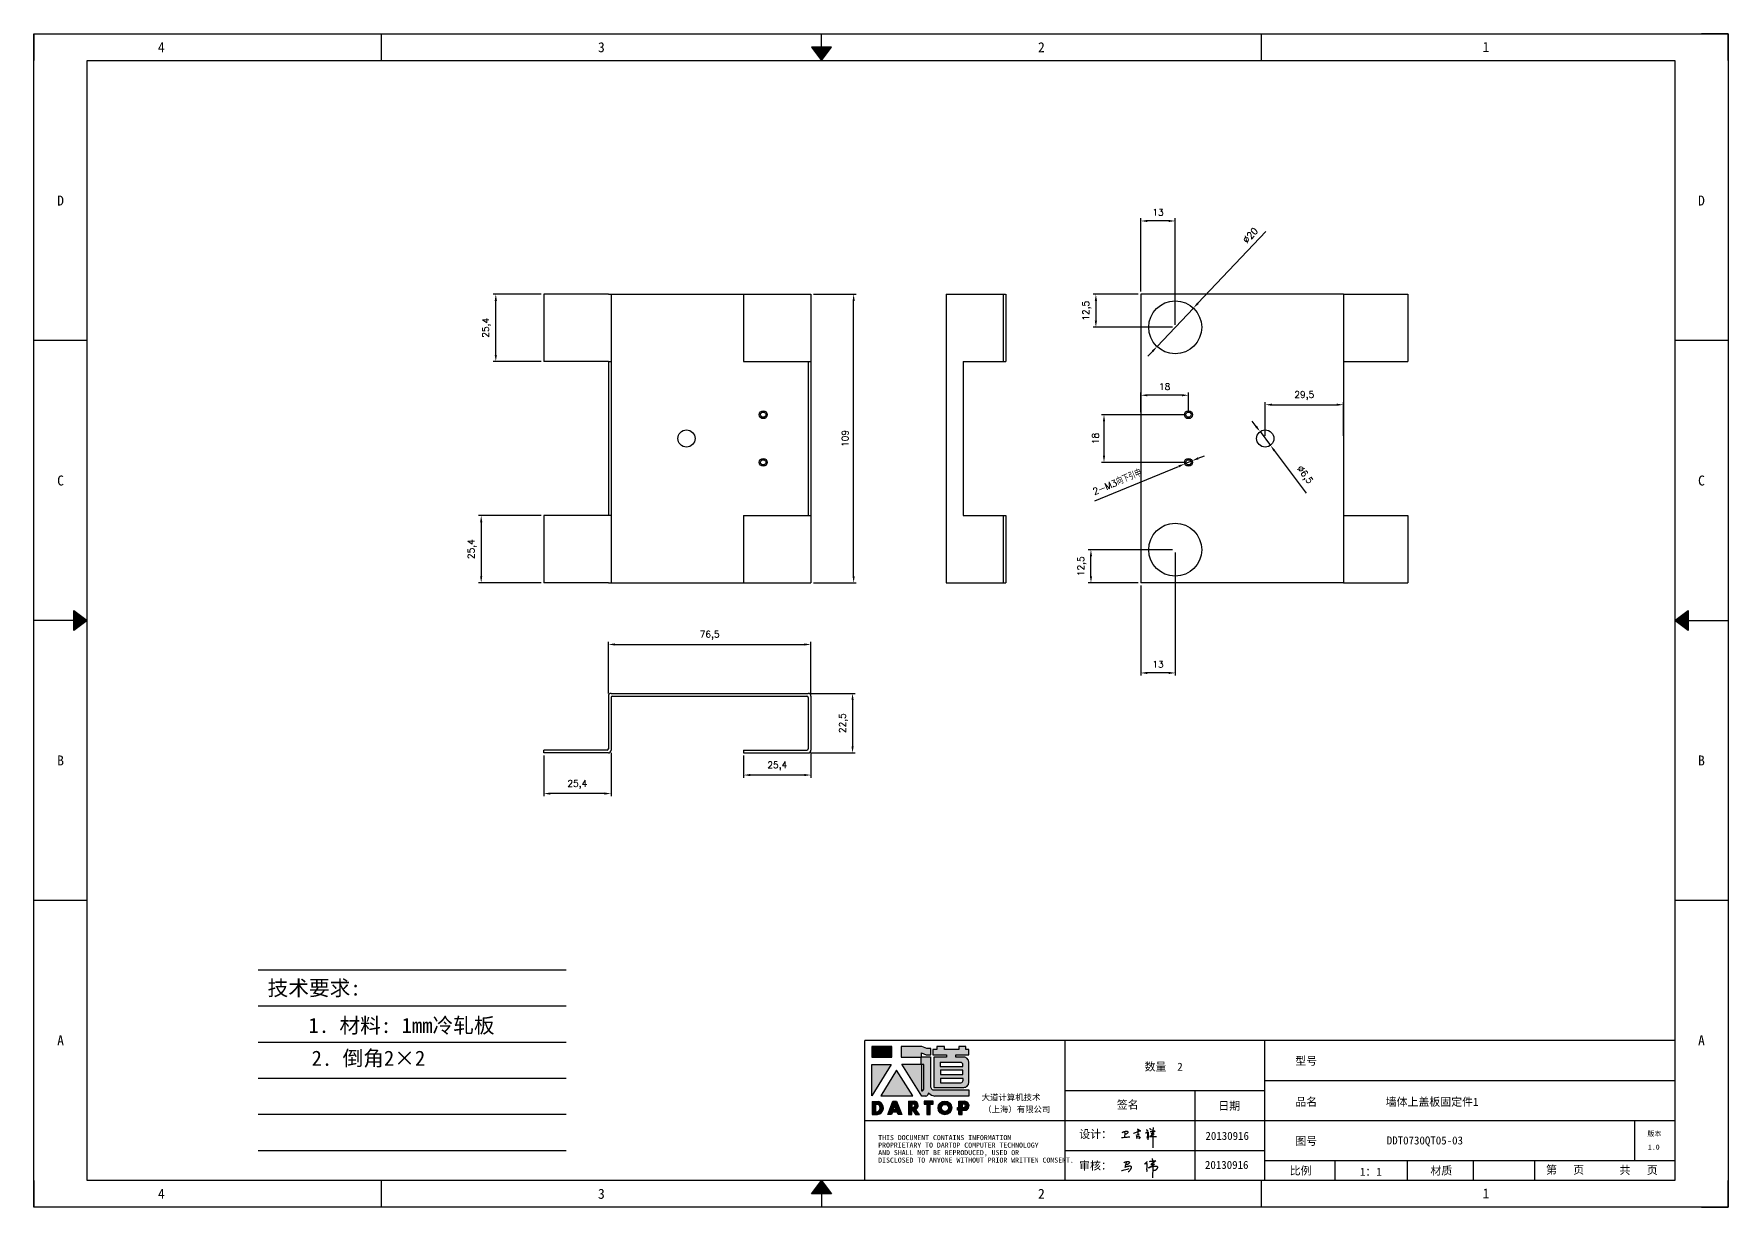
# Model space of a CAD drawing. Header units: millimetres. Extents: x 120943 to 145233, y 4425 to 40233.
# Drawn here: x 129663 to 130303, y 33363 to 33806 of the extents above; entities that cross this region are included whole.
import ezdxf
from ezdxf.enums import TextEntityAlignment as Align

# ---------------------------------------------------------------- set-up
doc = ezdxf.new("R2010")
doc.units = ezdxf.units.MM
doc.linetypes.add('DOT', pattern=[0.25, 0, -0.25])
doc.layers.add('4', color=7, linetype='Continuous')
doc.layers.add('print', color=30, linetype='Continuous')
doc.layers.add('dim', color=2, linetype='Continuous', lineweight=9)
doc.styles.add('Dartop', font='SIMFANG.TTF')
doc.styles.add('HZ', font='SimSun.ttf')
doc.styles.add('hzHT', font='SIMHEI.TTF')
doc.styles.get("Standard").update_dxf_attribs({"font": 'txt', "bigfont": 'gbcbig.shx'})
doc.dimstyles.new('0.5small', dxfattribs={"dimtxt": 2.5, "dimasz": 2.5, "dimexe": 1, "dimexo": 1, "dimgap": 2, "dimtad": 1, "dimtxsty": 'Standard', "dimcen": 2.5, "dimadec": 0, "dimazin": 0, "dimtfac": 1, "dimtmove": 0, "dimatfit": 3, "dimfxl": 1, "dimarcsym": 0})

# ---------------------------------------------------------------- blocks, each defined once
blk = doc.blocks.new('*U5')
at = {"color": 254, "linetype": 'Continuous', "extrusion": (0, 0, -1)}
for points in [[(-17, 0.333), (-16.812, 0.25), (-17, 0.5)], [(-17, 0.333), (-17.188, 0.25), (-16.812, 0.25)], [(-17, 0.333), (-17, 0.5), (-17.188, 0.25)]]:
    blk.add_solid(points, dxfattribs=at)
blk = doc.blocks.new('*U4')
at = {"color": 254, "linetype": 'Continuous', "extrusion": (0, 0, -1)}
for points in [[(-33.167, 11), (-33, 11), (-33.25, 11.188)], [(-33.167, 11), (-33.25, 11.188), (-33.25, 10.812)], [(-33.167, 11), (-33.25, 10.812), (-33, 11)]]:
    blk.add_solid(points, dxfattribs=at)
blk = doc.blocks.new('*U6')
at = {"color": 254, "linetype": 'Continuous'}
for points in [[(17, 21.667), (17.188, 21.75), (16.812, 21.75)], [(17, 21.667), (16.812, 21.75), (17, 21.5)], [(17, 21.667), (17, 21.5), (17.188, 21.75)]]:
    blk.add_solid(points, dxfattribs=at)
blk = doc.blocks.new('*U3')
at = {"color": 254, "linetype": 'Continuous', "extrusion": (0, 0, -1)}
for points in [[(-0.833, 11), (-0.75, 10.812), (-0.75, 11.188)], [(-0.833, 11), (-0.75, 11.188), (-1, 11)], [(-0.833, 11), (-1, 11), (-0.75, 10.812)]]:
    blk.add_solid(points, dxfattribs=at)
blk = doc.blocks.new('dadao')
for p, q in [((48, 19.2), (44.9, 10.4)), ((44.9, 10.4), (51.2, 10.4)), ((51.2, 10.4), (48, 19.2))]:
    blk.add_line(p, q)
for points in [[(41.8, 121.6), (41.8, 143.7), (-0.4, 143.7), (-0.4, 121.6), (41.8, 121.6)], [(104.8, 122), (104.8, 130.3), (114.1, 126.3), (124.2, 126.3), (124.2, 139.6), (115.9, 139.6), (105.1, 143.9), (61.5, 143.9)], [(61.7, 144), (61.7, 121.3), (103.9, 121.3)], [(113.4, 38.7), (105.1, 38.7), (63, 106.5), (103.9, 106.5), (103.9, 120.9), (103.9, 121.3)], [(109.7, 53.6), (109.7, 106.2), (104.3, 106.2), (104.3, 50.4), (106.6, 50.4)], [(144.6, 94.4), (144.6, 84.8), (192, 84.8), (192, 94.1), (144.9, 94.1)], [(120.2, 45), (119.5, 45), (119.5, 44.6)], [(0, 28), (0, 0), (11.8, 0)], [(0.1, 28), (14, 28)], [(7.1, 21.8), (7.1, 6.1), (12, 6.1)], [(7.1, 21.8), (11.4, 21.8)], [(76.8, 28.2), (76.8, 0), (84.1, 0), (84.1, 11.1), (91.6, -0.1), (100.3, -0.1), (91.7, 11.1)], [(76.8, 28.2), (90.6, 28.2)], [(84, 22.7), (84, 15.3), (87.2, 15.3)], [(84, 22.7), (87.3, 22.7)], [(183.7, 0), (183.7, 9.6), (180.6, 9.6), (180.6, 14.9), (183.8, 14.9), (183.8, 28.1), (196.1, 28.1), (196.5, 28.1)], [(183.7, 0), (190.9, 0), (190.9, 9.6), (198.8, 9.6)], [(194.9, 22.3), (190.8, 22.3), (190.8, 15), (194.4, 15)]]:
    blk.add_lwpolyline(points)
blk.add_lwpolyline([(137.1, 144.2), (137.1, 137.9), (128.3, 137.9), (128.3, 126.5), (157.3, 126.5), (157.3, 121.5), (130.3, 121.5), (130.3, 57.5), (194.4, 57.5, 0.414214), (204.4, 67.5), (204.4, 111.3, 0.414214), (194.4, 121.3), (177.5, 121.3), (177.5, 126.3), (204.7, 126.3), (204.7, 137.7), (198.2, 137.7), (198.2, 143.9), (183.3, 143.9), (183.3, 138), (153, 138), (153, 144.2), (137.1, 144.2)], format="xyb", close=True)
for points in [[(104.8, 122), (123.4, 122), (123.4, 60, 0.414214), (131.4, 52), (204.8, 52), (204.8, 39.1), (131.7, 39.1)], [(144.3, 110.8), (144.3, 101.8), (192.3, 101.8), (192.3, 105.5, 0.414214), (187.3, 110.5), (144.3, 110.5)], [(144.6, 77), (144.6, 67.5), (187.6, 67.5, 0.414214), (192.6, 72.5), (192.6, 76.4), (144.6, 76.4)]]:
    blk.add_lwpolyline(points, format="xyb")
for points in [[(-0.3, 106.2), (40.4, 106.2), (-0.3, 39.7), (-0.3, 106.2)], [(51.7, 94.1), (18.4, 39.3), (86.2, 39.3)], [(43.8, 28.2), (51.8, 28.2), (62.6, -0.1), (55, -0.1), (53.2, 5), (42.9, 5), (41.1, 0), (33.6, 0)], [(110, 28.1), (110, 21.9), (116, 21.9), (116, -0.1), (123.2, -0.1), (123.2, 22), (129.2, 22), (129.2, 28.1), (110, 28.1)]]:
    blk.add_lwpolyline(points, close=True)
for radius in [14.5, 7.44]:
    blk.add_circle((154.2, 14.2), radius)
for centre, radius, start, end in [((99.2, 60.7), 12.6, 305.6399, 325.969), ((111.6, 46.7), 8.19, 282.9811, 347.6627), ((136, 61.7), 22.9, 226.7358, 259.3209), ((8.5, 13.9), 8.49, 294.2143, 69.7177), ((9.6, 14.2), 14.4, 278.6604, 72.3203), ((86.4, 19), 3.8, 282.527, 76.7196), ((88.6, 19.4), 8.95, 290.6073, 77.2124), ((193.7, 18.7), 3.8, 280.9891, 72.5513), ((195.7, 18.6), 9.51, 288.8959, 85.2442)]:
    blk.add_arc(centre, radius, start, end)
blk = doc.blocks.new('h')
for p, q in [((20768.1, -2360.9), (20773, -2359.1)), ((20769.5, -2366.9), (20769.8, -2370.6)), ((20769.8, -2370.6), (20770.9, -2378)), ((20770.9, -2378), (20771.5, -2370.6)), ((20772.4, -2369.3), (20774.9, -2367.8)), ((20773, -2359.1), (20784.1, -2355.2)), ((20773.3, -2331.8), (20775.3, -2338.7)), ((20789.1, -2340.9), (20773.5, -2331.9)), ((20775.3, -2338.7), (20775.6, -2351.2)), ((20775.6, -2351.2), (20775.5, -2357.3)), ((20782.2, -2369.2), (20780, -2377.1)), ((20780, -2377.1), (20788.3, -2371.3)), ((20780.1, -2366.4), (20780.8, -2366.4)), ((20781.9, -2367.4), (20782.2, -2369.2)), ((20845.7, -2343.5), (20848.4, -2353)), ((20848.9, -2370.3), (20847.9, -2424)), ((20848.4, -2353), (20848.9, -2370.3))]:
    blk.add_line(p, q)
for points in [[(20696.6, -2372.4, 0.002073), (20710.6, -2371.9, 0.016137), (20719.6, -2371.3, 0.008314), (20736.9, -2369.3)], [(20699.1, -2348.2, -0.029745), (20704.6, -2345.4, -0.046842), (20708.4, -2344.2, -0.00919), (20714.3, -2343, -0.018517), (20717.2, -2342.5, -0.037841), (20720.3, -2342.4, -0.039541), (20723.2, -2342.8, -0.149785), (20726, -2344.3, -0.204935), (20726.9, -2346.6, -0.074872), (20726.5, -2348.3, -0.061615), (20725.6, -2350.3, -0.034204), (20723.8, -2352.6, -0.045776), (20722.3, -2354.1, -0.054985), (20720.4, -2355.3, -0.036348), (20717.3, -2356.5, -0.067752), (20715.7, -2356.8, -0.043553), (20713.2, -2356.7)], [(20755, -2351.9, -0.024077), (20759.9, -2350.1, -0.013147), (20768.7, -2346.5, -0.00522), (20775.4, -2344.1, -0.018517), (20777.3, -2343.4, -0.008274), (20786.3, -2341, -0.039541), (20788.3, -2340.8, -0.079216), (20789.4, -2341, -0.204935)], [(20813.5, -2350.1, 0.007348), (20815.9, -2348.7, 0.008421), (20818, -2347.3, 0.009459), (20819.7, -2346.2, -0.016325), (20820.7, -2345.5, -0.173771), (20821.8, -2345.3, -0.085159), (20823.9, -2346, -0.125883), (20826, -2347.9, -0.160659), (20826.6, -2350.1, -0.010447), (20826.5, -2352.3, -0.008247), (20826.2, -2355.1, -0.002698), (20825.3, -2374, 0.001562), (20823.9, -2383.7, 0.016137)], [(20816.8, -2335, -0.053561), (20819.6, -2336.1, -0.075272), (20821.3, -2337.3, -0.005295), (20822.5, -2338.5, -0.009337), (20823.1, -2339.1, -0.026146), (20823.7, -2339.8, -0.016644), (20824.5, -2340.9)], [(20832.1, -2329.2, -0.053561), (20834.9, -2330.3, -0.075272), (20836.7, -2331.5, -0.005295), (20837.8, -2332.6, -0.009337), (20838.5, -2333.3, -0.026146), (20839, -2334, -0.016644), (20839.8, -2335.1)], [(20836, -2343.7, -0.02797), (20842.1, -2342.6, -0.048868), (20845.6, -2342.2, -0.00919), (20851.1, -2341.4, -0.018517), (20853.9, -2341.1, -0.037841), (20856.7, -2341.2, -0.039541), (20859.4, -2341.6, -0.018282), (20840.6, -2354.7, -0.000937)], [(20847.6, -2340.2, 0.021784), (20849.6, -2335.9, 0.028296), (20850.8, -2332.4, 0.008136), (20851.9, -2328.2, 0.028913), (20852.2, -2327, 0.08193), (20852.1, -2325.9, 0.075058), (20851.7, -2324.7, 0.275043)]]:
    blk.add_lwpolyline(points, format="xyb")
for points in [[(20711.3, -2343.5), (20711.3, -2343.5), (20711.5, -2355.8), (20710.7, -2368), (20710.6, -2371.9)], [(20821.5, -2350.6), (20822.4, -2359.2), (20822.2, -2364.9), (20821.7, -2369), (20821.3, -2376.3), (20823.6, -2368.5), (20827.2, -2366.3), (20829.5, -2366.3)], [(20840.6, -2354.7), (20850, -2354.7), (20855, -2354.3), (20845.9, -2361.1), (20840.5, -2364), (20833, -2367.5), (20863.2, -2367.4), (20865.9, -2367.3)]]:
    blk.add_lwpolyline(points)
for centre, radius, start, end in [((20773.7, -2371.2), 2.3, 121.9907, 163.60158), ((20787.5, -2406), 40.3, 100.61827, 108.24823), ((20780.8, -2367.6), 1.15, 9.4675, 90)]:
    blk.add_arc(centre, radius, start, end)
blk = doc.blocks.new('*D125')
at = {"layer": 'Defpoints', "color": 0}
for p in [(129956.88, 33575.43), (129880.38, 33555.95), (129956.88, 33555.95)]:
    blk.add_point(p, dxfattribs=at)
at = {"layer": 'dim', "color": 0, "lineweight": -2}
for p, q in [((129880.38, 33556.95), (129880.38, 33576.43)), ((129882.88, 33575.43), (129954.38, 33575.43)), ((129956.88, 33556.95), (129956.88, 33576.43))]:
    blk.add_line(p, q, dxfattribs=at)
at = {"layer": 'dim', "color": 0}
for points in [[(129882.88, 33575.84), (129882.88, 33575.01), (129880.38, 33575.43)], [(129954.38, 33575.84), (129954.38, 33575.01), (129956.88, 33575.43)]]:
    blk.add_solid(points, dxfattribs=at)
at = {"layer": 'dim', "color": 0, "insert": (129918.63, 33578.89), "char_height": 2.5, "attachment_point": 5}
blk.add_mtext('76,5', dxfattribs=at)
blk = doc.blocks.new('*D126')
at = {"layer": 'Defpoints', "color": 0}
for p in [(129955.88, 33556.95), (129955.88, 33534.45), (129972.61, 33534.45)]:
    blk.add_point(p, dxfattribs=at)
at = {"layer": 'dim', "color": 0, "lineweight": -2}
for p, q in [((129956.88, 33556.95), (129973.61, 33556.95)), ((129972.61, 33554.45), (129972.61, 33536.95)), ((129956.88, 33534.45), (129973.61, 33534.45))]:
    blk.add_line(p, q, dxfattribs=at)
at = {"layer": 'dim', "color": 0}
for points in [[(129972.2, 33554.45), (129973.03, 33554.45), (129972.61, 33556.95)], [(129972.2, 33536.95), (129973.03, 33536.95), (129972.61, 33534.45)]]:
    blk.add_solid(points, dxfattribs=at)
at = {"layer": 'dim', "color": 0, "insert": (129969.15, 33545.7), "char_height": 2.5, "attachment_point": 5, "rotation": 90}
blk.add_mtext('22,5', dxfattribs=at)
blk = doc.blocks.new('*D127')
at = {"layer": 'Defpoints', "color": 0}
for p in [(129956.88, 33535.45), (129931.48, 33534.45), (129931.48, 33526.1)]:
    blk.add_point(p, dxfattribs=at)
at = {"layer": 'dim', "color": 0, "lineweight": -2}
for p, q in [((129931.48, 33533.45), (129931.48, 33525.1)), ((129956.88, 33534.45), (129956.88, 33525.1)), ((129954.38, 33526.1), (129933.98, 33526.1))]:
    blk.add_line(p, q, dxfattribs=at)
at = {"layer": 'dim', "color": 0}
for points in [[(129933.98, 33526.52), (129933.98, 33525.69), (129931.48, 33526.1)], [(129954.38, 33526.52), (129954.38, 33525.69), (129956.88, 33526.1)]]:
    blk.add_solid(points, dxfattribs=at)
at = {"layer": 'dim', "color": 0, "insert": (129944.18, 33529.56), "char_height": 2.5, "attachment_point": 5}
blk.add_mtext('25,4', dxfattribs=at)
blk = doc.blocks.new('*D128')
at = {"layer": 'Defpoints', "color": 0}
for p in [(129881.38, 33535.45), (129855.98, 33534.45), (129855.98, 33519.1)]:
    blk.add_point(p, dxfattribs=at)
at = {"layer": 'dim', "color": 0, "lineweight": -2}
for p, q in [((129855.98, 33533.45), (129855.98, 33518.1)), ((129881.38, 33534.45), (129881.38, 33518.1)), ((129878.88, 33519.1), (129858.48, 33519.1))]:
    blk.add_line(p, q, dxfattribs=at)
at = {"layer": 'dim', "color": 0}
for points in [[(129858.48, 33519.52), (129858.48, 33518.69), (129855.98, 33519.1)], [(129878.88, 33519.52), (129878.88, 33518.69), (129881.38, 33519.1)]]:
    blk.add_solid(points, dxfattribs=at)
at = {"layer": 'dim', "color": 0, "insert": (129868.68, 33522.56), "char_height": 2.5, "attachment_point": 5}
blk.add_mtext('25,4', dxfattribs=at)
blk = doc.blocks.new('*D129')
at = {"layer": 'Defpoints', "color": 0}
for p in [(129855.98, 33624.12), (129832.35, 33598.72), (129855.98, 33598.72)]:
    blk.add_point(p, dxfattribs=at)
at = {"layer": 'dim', "color": 0, "lineweight": -2}
for p, q in [((129854.98, 33624.12), (129831.35, 33624.12)), ((129832.35, 33621.62), (129832.35, 33601.22)), ((129854.98, 33598.72), (129831.35, 33598.72))]:
    blk.add_line(p, q, dxfattribs=at)
at = {"layer": 'dim', "color": 0}
for points in [[(129831.94, 33621.62), (129832.77, 33621.62), (129832.35, 33624.12)], [(129831.94, 33601.22), (129832.77, 33601.22), (129832.35, 33598.72)]]:
    blk.add_solid(points, dxfattribs=at)
at = {"layer": 'dim', "color": 0, "insert": (129828.9, 33611.42), "char_height": 2.5, "attachment_point": 5, "rotation": 90}
blk.add_mtext('25,4', dxfattribs=at)
blk = doc.blocks.new('*D130')
at = {"layer": 'Defpoints', "color": 0}
for p in [(129837.88, 33707.72), (129855.98, 33707.72), (129855.98, 33682.32)]:
    blk.add_point(p, dxfattribs=at)
at = {"layer": 'dim', "color": 0, "lineweight": -2}
for p, q in [((129854.98, 33707.72), (129836.88, 33707.72)), ((129837.88, 33684.82), (129837.88, 33705.22)), ((129854.98, 33682.32), (129836.88, 33682.32))]:
    blk.add_line(p, q, dxfattribs=at)
at = {"layer": 'dim', "color": 0}
for points in [[(129837.46, 33705.22), (129838.3, 33705.22), (129837.88, 33707.72)], [(129837.46, 33684.82), (129838.3, 33684.82), (129837.88, 33682.32)]]:
    blk.add_solid(points, dxfattribs=at)
at = {"layer": 'dim', "color": 0, "insert": (129834.42, 33695.02), "char_height": 2.5, "attachment_point": 5, "rotation": 90}
blk.add_mtext('25,4', dxfattribs=at)
blk = doc.blocks.new('*D131')
at = {"layer": 'Defpoints', "color": 0}
for p in [(129956.88, 33707.72), (129973.02, 33707.72), (129956.88, 33598.72)]:
    blk.add_point(p, dxfattribs=at)
at = {"layer": 'dim', "color": 0, "lineweight": -2}
for p, q in [((129957.88, 33707.72), (129974.02, 33707.72)), ((129973.02, 33601.22), (129973.02, 33705.22)), ((129957.88, 33598.72), (129974.02, 33598.72))]:
    blk.add_line(p, q, dxfattribs=at)
at = {"layer": 'dim', "color": 0}
for points in [[(129972.61, 33705.22), (129973.44, 33705.22), (129973.02, 33707.72)], [(129972.61, 33601.22), (129973.44, 33601.22), (129973.02, 33598.72)]]:
    blk.add_solid(points, dxfattribs=at)
at = {"layer": 'dim', "color": 0, "insert": (129969.77, 33653.22), "char_height": 2.5, "attachment_point": 5, "rotation": 90}
blk.add_mtext('109', dxfattribs=at)
blk = doc.blocks.new('*D132')
at = {"layer": 'Defpoints', "color": 0}
for p in [(130081.47, 33735.4), (130081.47, 33707.72), (130094.47, 33695.22)]:
    blk.add_point(p, dxfattribs=at)
at = {"layer": 'dim', "color": 0, "lineweight": -2}
for p, q in [((130081.47, 33708.72), (130081.47, 33736.4)), ((130091.97, 33735.4), (130083.97, 33735.4)), ((130094.47, 33696.22), (130094.47, 33736.4))]:
    blk.add_line(p, q, dxfattribs=at)
at = {"layer": 'dim', "color": 0}
for points in [[(130083.97, 33735.81), (130083.97, 33734.98), (130081.47, 33735.4)], [(130091.97, 33735.81), (130091.97, 33734.98), (130094.47, 33735.4)]]:
    blk.add_solid(points, dxfattribs=at)
at = {"layer": 'dim', "color": 0, "insert": (130087.97, 33738.65), "char_height": 2.5, "attachment_point": 5}
blk.add_mtext('13', dxfattribs=at)
blk = doc.blocks.new('*D133')
at = {"layer": 'Defpoints', "color": 0}
for p in [(130081.47, 33707.72), (130064.51, 33695.22), (130094.47, 33695.22)]:
    blk.add_point(p, dxfattribs=at)
at = {"layer": 'dim', "color": 0, "lineweight": -2}
for p, q in [((130080.47, 33707.72), (130063.51, 33707.72)), ((130064.51, 33705.22), (130064.51, 33697.72)), ((130093.47, 33695.22), (130063.51, 33695.22))]:
    blk.add_line(p, q, dxfattribs=at)
at = {"layer": 'dim', "color": 0}
for points in [[(130064.1, 33705.22), (130064.93, 33705.22), (130064.51, 33707.72)], [(130064.1, 33697.72), (130064.93, 33697.72), (130064.51, 33695.22)]]:
    blk.add_solid(points, dxfattribs=at)
at = {"layer": 'dim', "color": 0, "insert": (130061.05, 33701.47), "char_height": 2.5, "attachment_point": 5, "rotation": 90}
blk.add_mtext('12,5', dxfattribs=at)
blk = doc.blocks.new('*D134')
at = {"layer": 'Defpoints', "color": 0}
for p in [(130094.47, 33611.22), (130081.47, 33598.72), (130081.47, 33564.67)]:
    blk.add_point(p, dxfattribs=at)
at = {"layer": 'dim', "color": 0, "lineweight": -2}
for p, q in [((130094.47, 33610.22), (130094.47, 33563.67)), ((130081.47, 33597.72), (130081.47, 33563.67)), ((130091.97, 33564.67), (130083.97, 33564.67))]:
    blk.add_line(p, q, dxfattribs=at)
at = {"layer": 'dim', "color": 0}
for points in [[(130083.97, 33565.09), (130083.97, 33564.25), (130081.47, 33564.67)], [(130091.97, 33565.09), (130091.97, 33564.25), (130094.47, 33564.67)]]:
    blk.add_solid(points, dxfattribs=at)
at = {"layer": 'dim', "color": 0, "insert": (130087.97, 33567.92), "char_height": 2.5, "attachment_point": 5}
blk.add_mtext('13', dxfattribs=at)
blk = doc.blocks.new('*D135')
at = {"layer": 'Defpoints', "color": 0}
for p in [(130062.65, 33611.22), (130094.47, 33611.22), (130081.47, 33598.72)]:
    blk.add_point(p, dxfattribs=at)
at = {"layer": 'dim', "color": 0, "lineweight": -2}
for p, q in [((130093.47, 33611.22), (130061.65, 33611.22)), ((130062.65, 33601.22), (130062.65, 33608.72)), ((130080.47, 33598.72), (130061.65, 33598.72))]:
    blk.add_line(p, q, dxfattribs=at)
at = {"layer": 'dim', "color": 0}
for points in [[(130062.23, 33608.72), (130063.06, 33608.72), (130062.65, 33611.22)], [(130062.23, 33601.22), (130063.06, 33601.22), (130062.65, 33598.72)]]:
    blk.add_solid(points, dxfattribs=at)
at = {"layer": 'dim', "color": 0, "insert": (130059.19, 33604.97), "char_height": 2.5, "attachment_point": 5, "rotation": 90}
blk.add_mtext('12,5', dxfattribs=at)
blk = doc.blocks.new('*D136')
at = {"layer": 'Defpoints', "color": 0}
for p in [(130101.34, 33702.49), (130087.6, 33687.95)]:
    blk.add_point(p, dxfattribs=at)
at = {"layer": 'dim', "color": 0, "lineweight": -2}
for p, q in [((130128.71, 33731.47), (130103.05, 33704.31)), ((130087.6, 33687.95), (130101.34, 33702.49)), ((130085.88, 33686.14), (130084.17, 33684.32))]:
    blk.add_line(p, q, dxfattribs=at)
at = {"layer": 'dim', "color": 0}
for points in [[(130102.75, 33704.6), (130103.36, 33704.02), (130101.34, 33702.49)], [(130085.58, 33686.42), (130086.19, 33685.85), (130087.6, 33687.95)]]:
    blk.add_solid(points, dxfattribs=at)
at = {"layer": 'dim', "color": 0, "insert": (130122.83, 33729.98), "char_height": 2.5, "attachment_point": 5, "rotation": 46.62991}
blk.add_mtext('∅20', dxfattribs=at)
blk = doc.blocks.new('*D137')
at = {"layer": 'Defpoints', "color": 0}
for p in [(130157.97, 33665.98), (130128.47, 33653.22), (130157.97, 33653.22)]:
    blk.add_point(p, dxfattribs=at)
at = {"layer": 'dim', "color": 0, "lineweight": -2}
for p, q in [((130128.47, 33654.22), (130128.47, 33666.98)), ((130130.97, 33665.98), (130155.47, 33665.98)), ((130157.97, 33654.22), (130157.97, 33666.98))]:
    blk.add_line(p, q, dxfattribs=at)
at = {"layer": 'dim', "color": 0}
for points in [[(130130.97, 33666.4), (130130.97, 33665.57), (130128.47, 33665.98)], [(130155.47, 33666.4), (130155.47, 33665.57), (130157.97, 33665.98)]]:
    blk.add_solid(points, dxfattribs=at)
at = {"layer": 'dim', "color": 0, "insert": (130143.22, 33669.44), "char_height": 2.5, "attachment_point": 5}
blk.add_mtext('29,5', dxfattribs=at)
blk = doc.blocks.new('*D138')
at = {"layer": 'Defpoints', "color": 0}
for p in [(130126.51, 33655.82), (130130.43, 33650.63)]:
    blk.add_point(p, dxfattribs=at)
at = {"layer": 'dim', "color": 0, "lineweight": -2}
for p, q in [((130125, 33657.81), (130123.5, 33659.81)), ((130126.51, 33655.82), (130130.43, 33650.63)), ((130144.1, 33632.54), (130131.94, 33648.64))]:
    blk.add_line(p, q, dxfattribs=at)
at = {"layer": 'dim', "color": 0}
for points in [[(130125.33, 33658.06), (130124.67, 33657.56), (130126.51, 33655.82)], [(130132.27, 33648.89), (130131.6, 33648.38), (130130.43, 33650.63)]]:
    blk.add_solid(points, dxfattribs=at)
at = {"layer": 'dim', "color": 0, "insert": (130143.26, 33639.38), "char_height": 2.5, "attachment_point": 5, "rotation": 307.07475}
blk.add_mtext('∅6,5', dxfattribs=at)
blk = doc.blocks.new('*D294')
at = {"layer": 'Defpoints', "color": 0}
for p in [(130099.47, 33662.22), (130067.57, 33644.22), (130099.47, 33644.22)]:
    blk.add_point(p, dxfattribs=at)
at = {"layer": 'dim', "color": 0, "lineweight": -2}
for p, q in [((130098.47, 33662.22), (130066.57, 33662.22)), ((130067.57, 33659.72), (130067.57, 33646.72)), ((130098.47, 33644.22), (130066.57, 33644.22))]:
    blk.add_line(p, q, dxfattribs=at)
at = {"layer": 'dim', "color": 0}
for points in [[(130067.15, 33659.72), (130067.99, 33659.72), (130067.57, 33662.22)], [(130067.15, 33646.72), (130067.99, 33646.72), (130067.57, 33644.22)]]:
    blk.add_solid(points, dxfattribs=at)
at = {"layer": 'dim', "color": 0, "insert": (130064.32, 33653.22), "char_height": 2.5, "attachment_point": 5, "rotation": 90}
blk.add_mtext('18', dxfattribs=at)
blk = doc.blocks.new('*D295')
at = {"layer": 'Defpoints', "color": 0}
for p in [(130081.47, 33669.56), (130081.47, 33662.22), (130099.47, 33662.22)]:
    blk.add_point(p, dxfattribs=at)
at = {"layer": 'dim', "color": 0, "lineweight": -2}
for p, q in [((130081.47, 33663.22), (130081.47, 33670.56)), ((130099.47, 33663.22), (130099.47, 33670.56)), ((130096.97, 33669.56), (130083.97, 33669.56))]:
    blk.add_line(p, q, dxfattribs=at)
at = {"layer": 'dim', "color": 0}
for points in [[(130083.97, 33669.98), (130083.97, 33669.14), (130081.47, 33669.56)], [(130096.97, 33669.98), (130096.97, 33669.14), (130099.47, 33669.56)]]:
    blk.add_solid(points, dxfattribs=at)
at = {"layer": 'dim', "color": 0, "insert": (130090.47, 33672.81), "char_height": 2.5, "attachment_point": 5}
blk.add_mtext('18', dxfattribs=at)
blk = doc.blocks.new('*D296')
at = {"layer": 'Defpoints', "color": 0}
for p in [(130100.86, 33644.79), (130098.08, 33643.65)]:
    blk.add_point(p, dxfattribs=at)
at = {"layer": 'dim', "color": 0, "lineweight": -2}
for p, q in [((130100.86, 33644.79), (130098.08, 33643.65)), ((130103.17, 33645.75), (130105.48, 33646.7)), ((130064.16, 33629.68), (130095.77, 33642.7))]:
    blk.add_line(p, q, dxfattribs=at)
at = {"layer": 'dim', "color": 0}
for points in [[(130103.01, 33646.13), (130103.33, 33645.36), (130100.86, 33644.79)], [(130095.61, 33643.09), (130095.93, 33642.31), (130098.08, 33643.65)]]:
    blk.add_solid(points, dxfattribs=at)
at = {"layer": 'dim', "color": 0, "insert": (130072.56, 33636.73), "char_height": 2.5, "attachment_point": 5, "rotation": 22.38615}
blk.add_mtext('2-M3向下引申', dxfattribs=at)

msp = doc.modelspace()

# ---------------------------------------------------------------- hatches: boundary and pattern name
for points in [[(129987.443, 33423.505), (129979.909, 33423.505), (129979.909, 33419.569), (129987.443, 33419.569)], [(129987.2, 33416.815), (129979.929, 33416.815), (129979.929, 33404.943)], [(129989.216, 33414.66), (129983.272, 33404.864), (129995.375, 33404.864)], [(130003.06, 33402.86), (129999.62, 33402.86), (129999.62, 33401.769), (130000.693, 33401.769), (130000.693, 33397.836), (130001.978, 33397.836), (130001.978, 33401.771), (130003.06, 33401.771)]]:
    msp.add_hatch(color=0).paths.add_polyline_path(points)
h = msp.add_hatch(color=0)
h.paths.add_polyline_path([(129998.701, 33421.113), (130000.364, 33420.394), (130002.162, 33420.394), (130002.162, 33422.774), (130000.679, 33422.774), (129998.746, 33423.537), (129991.003, 33423.537), (129991.003, 33419.513), (129998.537, 33419.513), (129998.537, 33419.432), (129998.537, 33416.86), (129991.231, 33416.86), (129998.746, 33404.766), (130000.234, 33404.766, 0.2793748), (130001.32, 33405.822), (130001.32, 33405.878), (130001.451, 33405.878, 0.1431454), (130003.5, 33404.835), (130016.558, 33404.835), (130016.558, 33407.129), (130003.444, 33407.129, -0.4142136), (130002.016, 33408.557), (130002.016, 33419.64), (129998.701, 33419.64)])
h.paths.add_polyline_path([(129998.613, 33416.808), (129999.57, 33416.808), (129999.57, 33407.422, -0.0889357), (129999.015, 33406.851), (129998.61, 33406.851)], flags=16)
h = msp.add_hatch(color=0)
h.paths.add_polyline_path([(130016.536, 33422.441), (130015.374, 33422.441), (130015.374, 33423.546), (130012.718, 33423.546), (130012.718, 33422.496), (130007.297, 33422.496), (130007.297, 33423.601), (130004.457, 33423.601), (130004.457, 33422.475), (130002.888, 33422.475), (130002.888, 33420.438), (130008.066, 33420.438), (130008.066, 33419.537), (130003.241, 33419.537), (130003.241, 33408.127), (130014.695, 33408.127, 0.4142136), (130016.481, 33409.912), (130016.481, 33417.726, 0.4142136), (130014.695, 33419.511), (130011.667, 33419.511), (130011.667, 33420.396), (130016.536, 33420.396)])
h.paths.add_polyline_path([(130013.43, 33417.577, -0.4142136), (130014.323, 33416.684), (130014.323, 33416.03), (130005.747, 33416.03), (130005.747, 33417.577)], flags=16)
h.paths.add_polyline_path([(130014.267, 33414.648), (130014.267, 33412.99), (130005.803, 33412.99), (130005.803, 33414.648)], flags=16)
h.paths.add_polyline_path([(130014.378, 33411.498), (130014.378, 33410.788, -0.4142136), (130013.485, 33409.895), (130005.803, 33409.895), (130005.803, 33411.498)], flags=16)
h = msp.add_hatch(color=0)
h.paths.add_polyline_path([(129982.477, 33402.842), (129979.983, 33402.842), (129979.983, 33397.851), (129982.083, 33397.851, 0.7930159)])
h.paths.add_polyline_path([(129982.12, 33398.944), (129981.248, 33398.944), (129981.248, 33401.749), (129982.024, 33401.749, -0.6713609)], flags=16)
h = msp.add_hatch(color=0)
h.paths.add_polyline_path([(129989.234, 33402.883), (129987.811, 33402.883), (129985.98, 33397.846), (129987.329, 33397.846), (129987.646, 33398.739), (129989.473, 33398.739), (129989.797, 33397.835), (129991.156, 33397.835)])
h.paths.add_polyline_path([(129989.124, 33399.701), (129987.992, 33399.701), (129988.547, 33401.284)], flags=16)
h = msp.add_hatch(color=0)
h.paths.add_polyline_path([(129996.154, 33402.879), (129993.701, 33402.879), (129993.701, 33397.843), (129994.997, 33397.843), (129994.997, 33399.84), (129996.33, 33397.825), (129997.896, 33397.825), (129996.363, 33399.827, 0.7440549)])
h.paths.add_polyline_path([(129994.985, 33400.585), (129994.985, 33401.908), (129995.565, 33401.908, -0.796809), (129995.556, 33400.585)], flags=16)
h = msp.add_hatch(color=0)
h.paths.add_polyline_path([(130004.93, 33400.379, 1), (130010.101, 33400.379, 1)])
h.paths.add_polyline_path([(130008.844, 33400.379, -1), (130006.187, 33400.379, -1)], flags=16)
h = msp.add_hatch(color=0)
h.paths.add_polyline_path([(130015.062, 33402.867), (130014.987, 33402.867), (130012.8, 33402.867), (130012.8, 33400.517), (130012.22, 33400.517), (130012.22, 33399.563), (130012.791, 33399.563), (130012.791, 33397.852), (130014.068, 33397.852), (130014.068, 33399.57), (130015.471, 33399.57, 0.8123038)])
h.paths.add_polyline_path([(130014.049, 33400.524), (130014.049, 33401.838), (130014.775, 33401.838, -0.7782134), (130014.701, 33400.524)], flags=16)

# ---------------------------------------------------------------- linework, layer by layer
at = {"color": 0, "linetype": 'DOT'}
for p, q in [((129663.419, 33806.062), (130293.212, 33806.062)), ((129663.419, 33372.966), (129663.419, 33795.99)), ((130303.284, 33795.99), (130303.284, 33372.966)), ((130293.212, 33362.894), (129663.419, 33362.894))]:
    msp.add_line(p, q, dxfattribs=at)
at = {"color": 0}
for p, q in [((129663.419, 33806.062), (129663.419, 33795.99)), ((129794.647, 33795.99), (129794.647, 33806.062)), ((129960.835, 33801.026), (129960.835, 33806.062)), ((130127.023, 33795.99), (130127.023, 33806.062)), ((130303.284, 33806.062), (130293.212, 33806.062)), ((130303.284, 33795.99), (130303.284, 33806.062)), ((129683.563, 33372.966), (129683.563, 33795.99)), ((129683.563, 33795.99), (130283.14, 33795.99)), ((130283.14, 33795.99), (130283.14, 33372.966)), ((129683.563, 33690.234), (129663.419, 33690.234)), ((130303.284, 33690.234), (130283.14, 33690.234)), ((129678.527, 33584.478), (129663.419, 33584.478)), ((130288.176, 33584.478), (130303.284, 33584.478)), ((129683.563, 33478.722), (129663.419, 33478.722)), ((130303.284, 33478.722), (130283.14, 33478.722)), ((130283.14, 33425.844), (129977.202, 33425.844)), ((129977.202, 33372.966), (129977.202, 33425.844)), ((130052.742, 33425.844), (130052.742, 33372.966)), ((130128.282, 33372.966), (130128.282, 33425.844)), ((130128.282, 33410.736), (130283.14, 33410.736)), ((130052.742, 33406.959), (130128.282, 33406.959)), ((130101.843, 33406.959), (130101.843, 33372.966)), ((129977.202, 33395.628), (130052.742, 33395.628)), ((130052.742, 33395.628), (130283.14, 33395.628)), ((130268.032, 33380.52), (130268.032, 33395.628)), ((130052.742, 33384.297), (130128.282, 33384.297)), ((130128.282, 33380.52), (130283.14, 33380.52)), ((130154.859, 33372.966), (130154.859, 33380.52)), ((130182.249, 33372.966), (130182.249, 33380.52)), ((130207.148, 33372.966), (130207.148, 33380.52)), ((130230.262, 33372.966), (130230.262, 33380.52)), ((129663.419, 33372.966), (129663.419, 33362.894)), ((130283.14, 33372.966), (129683.563, 33372.966)), ((129794.647, 33362.894), (129794.647, 33372.966)), ((130127.023, 33362.894), (130127.023, 33372.966)), ((130303.284, 33362.894), (130303.284, 33372.966)), ((129960.835, 33367.93), (129960.835, 33362.894)), ((130293.212, 33362.894), (130303.284, 33362.894))]:
    msp.add_line(p, q, dxfattribs=at)
for p, q in [((129855.982, 33707.723), (129855.982, 33682.323)), ((129880.382, 33707.723), (129855.982, 33707.723)), ((129880.382, 33707.723), (129956.882, 33707.723)), ((129881.382, 33707.723), (129881.382, 33598.723)), ((129931.482, 33707.723), (129931.482, 33682.323)), ((129956.882, 33707.723), (129956.882, 33598.723)), ((130008.025, 33707.723), (130008.025, 33598.723)), ((130008.025, 33707.723), (130030.326, 33707.723)), ((130029.525, 33707.723), (130029.525, 33682.323)), ((130030.525, 33707.723), (130030.525, 33682.323)), ((130081.469, 33707.723), (130081.469, 33598.723)), ((130157.969, 33707.723), (130081.469, 33707.723)), ((130157.969, 33707.723), (130157.969, 33598.723)), ((130157.969, 33707.723), (130182.369, 33707.723)), ((130182.369, 33707.723), (130182.369, 33682.323)), ((129880.382, 33682.323), (129855.982, 33682.323)), ((129880.382, 33682.323), (129880.382, 33624.123)), ((129880.382, 33682.323), (129881.382, 33682.323)), ((129931.482, 33682.323), (129956.882, 33682.323)), ((129955.882, 33682.323), (129955.882, 33624.123)), ((130014.325, 33682.323), (130014.325, 33624.123)), ((130014.325, 33682.323), (130030.525, 33682.323)), ((130157.969, 33682.323), (130182.369, 33682.323)), ((129855.982, 33624.123), (129855.982, 33598.723)), ((129881.382, 33624.123), (129855.982, 33624.123)), ((129931.482, 33624.123), (129931.482, 33598.723)), ((129931.482, 33624.123), (129956.882, 33624.123)), ((130014.325, 33624.123), (130030.525, 33624.123)), ((130029.525, 33624.123), (130029.525, 33598.723)), ((130030.525, 33624.123), (130030.525, 33598.723)), ((130157.969, 33624.123), (130182.369, 33624.123)), ((130182.369, 33624.123), (130182.369, 33598.723)), ((129880.382, 33598.723), (129855.982, 33598.723)), ((129880.382, 33598.723), (129956.882, 33598.723)), ((130008.025, 33598.723), (130030.525, 33598.723)), ((130157.969, 33598.723), (130081.469, 33598.723)), ((130157.969, 33598.723), (130182.369, 33598.723)), ((129880.382, 33555.954), (129880.382, 33535.954)), ((129881.382, 33556.954), (129955.882, 33556.954)), ((129881.382, 33555.454), (129881.382, 33535.454)), ((129881.882, 33555.954), (129955.382, 33555.954)), ((129955.882, 33555.454), (129955.882, 33535.954)), ((129956.882, 33555.954), (129956.882, 33535.454)), ((129879.882, 33535.454), (129855.982, 33535.454)), ((129855.982, 33534.454), (129855.982, 33535.454)), ((129931.482, 33535.454), (129955.382, 33535.454)), ((129931.482, 33535.454), (129931.482, 33534.454)), ((129880.382, 33534.454), (129855.982, 33534.454)), ((129931.482, 33534.454), (129955.882, 33534.454)), ((130085.184, 33378.132), (130084.441, 33377.731)), ((130085.718, 33378.418), (130085.184, 33378.132)), ((130085.214, 33379.018), (130086.158, 33379.018)), ((130086.661, 33379.064), (130085.718, 33378.418)), ((130085.752, 33381.258), (130085.969, 33379.448)), ((130086.004, 33378.111), (130085.924, 33373.952)), ((130085.969, 33379.448), (130086.004, 33378.111)), ((130086.158, 33379.018), (130086.661, 33379.064))]:
    msp.add_line(p, q)
for points in [[(129960.835, 33795.99), (129964.612, 33801.026), (129957.058, 33801.026), (129960.835, 33795.99)], [(129683.563, 33584.478), (129678.527, 33580.701), (129678.527, 33588.255), (129683.563, 33584.478)], [(130283.14, 33584.478), (130288.176, 33588.255), (130288.176, 33580.701), (130283.14, 33584.478)], [(129960.835, 33372.966), (129964.612, 33367.93), (129957.058, 33367.93), (129960.835, 33372.966)]]:
    msp.add_lwpolyline(points, close=True, dxfattribs=at)
for points in [[(130075.008, 33379.672, -0.029745), (130075.44, 33379.888, -0.0468422), (130075.732, 33379.982, -0.0091902), (130076.189, 33380.074, -0.0185172), (130076.417, 33380.107, -0.0378406), (130076.653, 33380.115, -0.0395413), (130076.877, 33380.087, -0.1497852), (130077.097, 33379.967, -0.2049352), (130077.164, 33379.794, -0.0748717), (130077.138, 33379.657, -0.0616146), (130077.064, 33379.506, -0.0342039), (130076.929, 33379.327, -0.0457759), (130076.808, 33379.212, -0.054985), (130076.661, 33379.12, -0.0363479), (130076.419, 33379.023, -0.0677521), (130076.298, 33379.002, -0.0435534), (130076.107, 33379.012)], [(130084.441, 33377.731, -0.029745), (130085.115, 33378.068, -0.0468422), (130085.571, 33378.215, -0.0091902), (130086.283, 33378.359, -0.0185172), (130086.64, 33378.41, -0.0378406), (130087.008, 33378.422, -0.0395413), (130087.358, 33378.379, -0.1497852), (130087.699, 33378.192, -0.2049352), (130087.804, 33377.921, -0.0748717), (130087.764, 33377.708, -0.0616146), (130087.648, 33377.472, -0.0342039), (130087.437, 33377.194, -0.0457759), (130087.249, 33377.013, -0.054985), (130087.021, 33376.87, -0.0363479), (130086.643, 33376.719, -0.0677521), (130086.453, 33376.687, -0.0435534), (130086.156, 33376.702)], [(130084.751, 33380.132, -0.0279703), (130085.361, 33380.245, -0.0488679), (130085.715, 33380.282, -0.0091902), (130086.271, 33380.365, -0.0185172), (130086.549, 33380.39, -0.0378406), (130086.834, 33380.384, -0.0395413), (130087.103, 33380.337, -0.0182819), (130085.214, 33379.018, -0.0009369)]]:
    msp.add_lwpolyline(points, format="xyb")
msp.add_lwpolyline([(130075.96, 33380.03), (130075.96, 33380.03), (130075.816, 33379.145), (130075.578, 33378.313), (130075.423, 33377.802)])
for centre, radius in [((130094.469, 33695.223), 10), ((129938.882, 33662.223), 1.5), ((130099.469, 33662.223), 1.5), ((129938.882, 33662.223), 1), ((130099.469, 33662.223), 1), ((129909.882, 33653.223), 3.25), ((130128.469, 33653.223), 3.25), ((129938.882, 33644.223), 1.5), ((129938.882, 33644.223), 1), ((130099.469, 33644.223), 1.5), ((130099.469, 33644.223), 1), ((130094.469, 33611.223), 10)]:
    msp.add_circle(centre, radius)
for centre, radius, start, end in [((129881.382, 33555.954), 1, 90, 180), ((129881.882, 33555.454), 0.5, 90, 180), ((129955.382, 33555.454), 0.5, 0, 90), ((129955.882, 33555.954), 1, 0, 90), ((129879.882, 33535.954), 0.5, 270, 0), ((129880.382, 33535.454), 1, 270, 0), ((129955.382, 33535.954), 0.5, 270, 0), ((129955.882, 33535.454), 1, 270, 0), ((130073.903, 33378.266), 1.596, 281.076982, 291.212632), ((130038.803, 33520.742), 148.319, 283.91895, 284.971512), ((130077.862, 33373.58), 4.876, 113.202449, 120.017497), ((130076.717, 33376.25), 1.971, 102.47486, 113.202449), ((130079.574, 33363.339), 15.195, 100.36867, 102.47486), ((130076.4, 33377.519), 1.257, 283.816254, 294.030509), ((130077.513, 33374.602), 3.745, 96.125337, 100.36867), ((130076.668, 33376.897), 0.58, 294.836428, 309.901134), ((130068.936, 33384.031), 11.096, 316.919563, 320.58866), ((130077.314, 33376.461), 1.875, 87.457037, 96.125337), ((130077.321, 33376.618), 1.717, 78.399567, 87.457037), ((130075.224, 33378.641), 2.821, 324.094808, 331.378357), ((130077.563, 33377.8), 0.511, 44.324655, 78.399567), ((130077.413, 33377.533), 0.377, 319.573073, 337.48549), ((130076.375, 33378.363), 1.694, 324.910666, 333.348429), ((130077.199, 33378.055), 0.825, 326.76781, 340.871018), ((130077.726, 33377.959), 0.284, 357.998393, 44.324655), ((130077.449, 33377.969), 0.561, 340.871018, 357.998393), ((130079.219, 33385.663), 7.458, 299.265464, 300.9495), ((130096.115, 33323.151), 57.583, 102.46592, 103.2053), ((130056.873, 33406.986), 38.128, 313.366132, 315.296084), ((130204.115, 33358.752), 121.7, 171.410173, 171.768083), ((130083.69, 33379.133), 0.244, 52.375745, 91.291159), ((129869.242, 33386.05), 214.732, 357.565664, 358.057278), ((130083.607, 33379.171), 0.279, 357.196828, 33.705179), ((130077.318, 33379.583), 6.583, 352.912546, 354.802684), ((130079.787, 33379.358), 4.103, 354.802684, 357.196828)]:
    msp.add_arc(centre, radius, start, end)
at = {"layer": 'Defpoints'}
for p, q in [((129748.151, 33452.553), (129864.411, 33452.553)), ((129748.151, 33438.903), (129864.411, 33438.903)), ((129748.151, 33438.903), (129864.411, 33438.903)), ((129748.151, 33425.253), (129864.411, 33425.253)), ((129748.151, 33411.603), (129864.411, 33411.603)), ((129748.151, 33397.953), (129864.411, 33397.953)), ((129748.151, 33384.303), (129864.411, 33384.303))]:
    msp.add_line(p, q, dxfattribs=at)
at = {"layer": 'print'}
msp.add_lwpolyline([(129663.419, 33806.062), (130303.284, 33806.062), (130303.284, 33362.894), (129663.419, 33362.894)], close=True, dxfattribs=at)

# ---------------------------------------------------------------- block references
at = {"color": 0, "linetype": 'Continuous', "xscale": 20.14402654906928, "yscale": 20.14402654921842, "zscale": 20.14402654921862}
for name, p in [('*U6', (129618.387, 33362.894)), ('*U3', (129663.419, 33362.894)), ('*U4', (129618.387, 33362.894)), ('*U5', (129618.387, 33362.894))]:
    msp.add_blockref(name, p, dxfattribs=at)
at = {"color": 0}
for name, p, xscale, yscale, zscale in [('dadao', (129979.983, 33397.851), 0.1785493262164481, 0.178549326230053, 0.1785493262317104), ('h', (128470.787, 33573.028), 0.07747410198493163, 0.07747410198530816, 0.07747410198528001)]:
    msp.add_blockref(name, p, dxfattribs=dict(at, xscale=xscale, yscale=yscale, zscale=zscale))

# ---------------------------------------------------------------- texts
for s, height, style, p in [('4', 3.777, 'Dartop', (129711.553, 33801.026)), ('3', 3.777, 'Dartop', (129877.741, 33801.026)), ('2', 3.777, 'Dartop', (130043.929, 33801.026)), ('1', 3.777, 'Dartop', (130211.839, 33801.146)), ('D', 3.777, 'Dartop', (129673.491, 33743.112)), ('D', 3.777, 'Dartop', (130293.212, 33743.112)), ('C', 3.777, 'Dartop', (129673.491, 33637.356)), ('C', 3.777, 'Dartop', (130293.212, 33637.356)), ('B', 3.777, 'Dartop', (129673.491, 33531.6)), ('B', 3.777, 'Dartop', (130293.212, 33531.6)), ('A', 3.777, 'Dartop', (129673.491, 33425.844)), ('A', 3.777, 'Dartop', (130293.212, 33425.844)), ('数量  2', 3.0216, 'hzHT', (130090.106, 33415.939)), ('型号', 3.0216, 'hzHT', (130143.959, 33418.158)), ('签名', 3.0216, 'hzHT', (130076.533, 33401.539)), ('日期', 3.0216, 'hzHT', (130114.874, 33401.167)), ('品名', 3.0216, 'hzHT', (130143.959, 33402.646)), ('墙体上盖板固定件1', 3.0216, 'hzHT', (130191.467, 33402.646)), ('20130916', 3.0216, 'hzHT', (130114.098, 33389.808)), ('图号', 3.0216, 'hzHT', (130143.959, 33387.877)), ('DDT0730QT05-03', 3.0216, 'hzHT', (130188.768, 33388.074)), ('版本', 1.8885, 'hzHT', (130275.44, 33390.614)), ('1.0', 1.8885, 'Dartop', (130275.213, 33385.567)), ('20130916', 3.0216, 'hzHT', (130113.918, 33378.844)), ('比例', 3.0216, 'hzHT', (130141.852, 33376.664)), ('1：1', 3.0216, 'hzHT', (130168.343, 33376.237)), ('材质', 3.0216, 'hzHT', (130194.977, 33376.664)), ('第   页', 3.0216, 'hzHT', (130241.719, 33376.978)), ('共   页', 3.0216, 'hzHT', (130269.475, 33376.868)), ('4', 3.777, 'Dartop', (129711.553, 33367.93)), ('3', 3.777, 'Dartop', (129877.741, 33367.93)), ('2', 3.777, 'Dartop', (130043.929, 33367.93)), ('1', 3.777, 'Dartop', (130211.839, 33368.05))]:
    msp.add_text(s, height=height, dxfattribs=dict(at, style=style)).set_placement(p, align=Align.MIDDLE_CENTER)
at = {"style": 'HZ'}
for s, p in [('技术要求:', (129769.265, 33445.664)), ('      1. 材料: 1mm冷轧板       ', (129804.232, 33431.542)), ('2. 倒角2×2         ', (129807.311, 33419.137))]:
    msp.add_text(s, height=5.733, dxfattribs=at).set_placement(p, align=Align.MIDDLE_CENTER)
at = {"color": 0, "style": 'hzHT'}
for s, height, p in [('THIS DOCUMENT CONTAINS INFORMATION', 1.8885, (129982.301, 33388.206)), ('设计：', 3.0216, (130058.229, 33388.95)), ('AND SHALL NOT BE REPRODUCED, USED OR', 1.8885, (129982.301, 33382.541)), ('PROPRIETARY TO DARTOP COMPUTER TECHNOLOGY', 1.8885, (129982.301, 33385.373)), ('DISCLOSED TO ANYONE WITHOUT PRIOR WRITTEN CONSENT.', 1.8885, (129982.301, 33379.708)), ('审核：', 3.0216, (130058.184, 33377.052))]:
    msp.add_text(s, height=height, dxfattribs=at).set_placement(p)
at = {"layer": '4', "color": 0, "style": 'hzHT'}
for s, p in [('大道计算机技术', (130021.36, 33403.206)), ('（上海）有限公司', (130021.93, 33398.689))]:
    msp.add_text(s, height=2.2662, dxfattribs=at).set_placement(p)

# ---------------------------------------------------------------- dimensions: what is measured, and where the dimension line sits
at = {"layer": 'dim'}
for base, p1, p2, picture, middle in [((130081.469, 33735.395), (130094.469, 33695.223), (130081.469, 33707.723), '*D132', (130087.969, 33738.645)), ((130081.469, 33669.561), (130099.469, 33662.223), (130081.469, 33662.223), '*D295', (130090.469, 33672.811)), ((130157.969, 33665.982), (130128.469, 33653.223), (130157.969, 33653.223), '*D137', (130143.219, 33669.441)), ((130081.469, 33564.668), (130094.469, 33611.223), (130081.469, 33598.723), '*D134', (130087.969, 33567.918)), ((129956.882, 33575.427), (129880.382, 33555.954), (129956.882, 33555.954), '*D125', (129918.632, 33578.885)), ((129855.982, 33519.103), (129881.382, 33535.454), (129855.982, 33534.454), '*D128', (129868.682, 33522.561)), ((129931.482, 33526.103), (129956.882, 33535.454), (129931.482, 33534.454), '*D127', (129944.182, 33529.562))]:
    dim = msp.add_linear_dim(base=base, p1=p1, p2=p2, dimstyle='0.5small', override={"dimpost": '\\X'}, dxfattribs=at)
    dim.commit()
    dim.dimension.update_dxf_attribs({"geometry": picture, "text_midpoint": middle})
for p1, p2, picture, middle in [((130087.602, 33687.954), (130101.336, 33702.493), '*D136', (130125.19, 33727.744)), ((130126.509, 33655.816), (130130.428, 33650.63), '*D138', (130140.504, 33637.295))]:
    dim = msp.add_diameter_dim_2p(p1=p1, p2=p2, dimstyle='0.5small', override={"dimpost": '\\X'}, dxfattribs=at)
    dim.commit()
    dim.dimension.update_dxf_attribs({"geometry": picture, "text_midpoint": middle, "dimtype": 163})
for base, p1, p2, picture, middle in [((129837.879, 33707.723), (129855.982, 33682.323), (129855.982, 33707.723), '*D130', (129834.42, 33695.023)), ((129973.022, 33707.723), (129956.882, 33598.723), (129956.882, 33707.723), '*D131', (129969.772, 33653.223)), ((130064.513, 33695.223), (130081.469, 33707.723), (130094.469, 33695.223), '*D133', (130061.055, 33701.473)), ((130067.57, 33644.223), (130099.469, 33662.223), (130099.469, 33644.223), '*D294', (130064.32, 33653.223)), ((129832.354, 33598.723), (129855.982, 33624.123), (129855.982, 33598.723), '*D129', (129828.896, 33611.423)), ((130062.648, 33611.223), (130081.469, 33598.723), (130094.469, 33611.223), '*D135', (130059.189, 33604.973)), ((129972.613, 33534.454), (129955.882, 33556.954), (129955.882, 33534.454), '*D126', (129969.154, 33545.704))]:
    dim = msp.add_linear_dim(base=base, p1=p1, p2=p2, angle=90, dimstyle='0.5small', override={"dimpost": '\\X'}, dxfattribs=at)
    dim.commit()
    dim.dimension.update_dxf_attribs({"geometry": picture, "text_midpoint": middle})
dim = msp.add_diameter_dim_2p(p1=(130100.856, 33644.794), p2=(130098.082, 33643.652), text='2-M3向下引申', dimstyle='0.5small', override={"dimpost": '\\X'}, dxfattribs=at)
dim.commit()
dim.dimension.update_dxf_attribs({"geometry": '*D296', "text_midpoint": (130073.828, 33633.662), "dimtype": 163})

doc.saveas('drawing.dxf')
